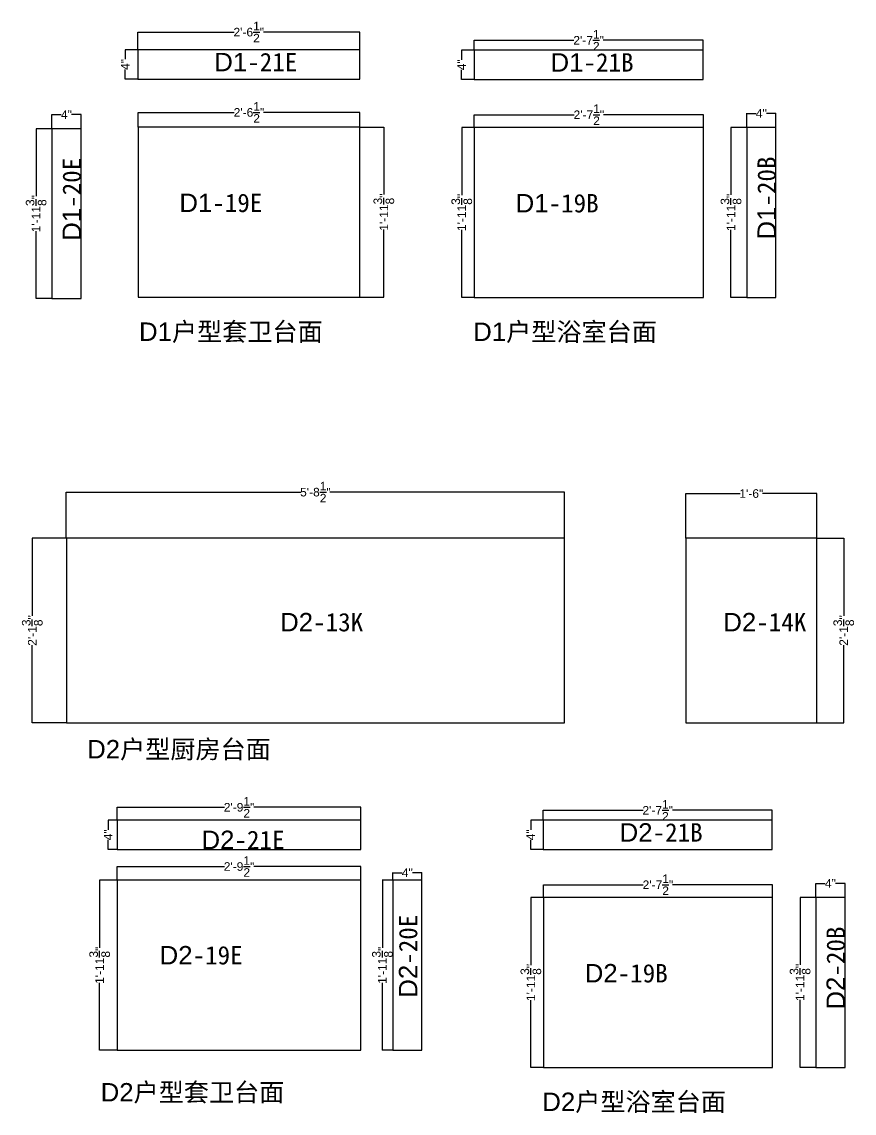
# Model space of a CAD drawing. Header units: inches. Extents: x -997106 to 39633, y -30199 to 1961.
# Drawn here: x 22019 to 24926, y -26102 to -22288 of the extents above; entities that cross this region are included whole.
import ezdxf

# ---------------------------------------------------------------- set-up
doc = ezdxf.new("R2010")
doc.units = ezdxf.units.IN
doc.header["$MEASUREMENT"] = 0
doc.layers.get('Defpoints').update_dxf_attribs({"color": 3})
doc.layers.add('编号', color=10, linetype='Continuous', plot=False)
doc.styles.get("Standard").update_dxf_attribs({"font": 'arial.ttf'})
doc.dimstyles.get("Standard").update_dxf_attribs({"dimtxt": 30, "dimasz": 1, "dimexe": 0.18, "dimexo": 0.0625, "dimgap": 0.09, "dimtad": 0, "dimtoh": 1, "dimdec": 4, "dimlfac": 0.03937, "dimzin": 0, "dimdsep": 46, "dimlunit": 4, "dimtxsty": 'Standard', "dimblk": 'ARCHTICK', "dimcen": 1, "dimadec": 0, "dimazin": 0, "dimtfac": 1, "dimtdec": 4, "dimtix": 1, "dimtofl": 0, "dimtmove": 2, "dimatfit": 3, "dimldrblk": 'ARCHTICK', "dimfxl": 1, "dimtolj": 1, "dimtzin": 0, "dimarcsym": 0})

# ---------------------------------------------------------------- blocks, each defined once
blk = doc.blocks.new('_ArchTick')
at = {"color": 0, "linetype": 'ByBlock', "const_width": 0.15}
blk.add_lwpolyline([(-0.5, -0.5), (0.5, 0.5)], dxfattribs=at)
blk = doc.blocks.new('*D456')
at = {"color": 0, "lineweight": -2, "transparency": 16777216}
for p, q in [((22174.5, -24092.4), (22174.5, -23931.2)), ((22174.5, -23931.4), (22993.6, -23931.4)), ((23914.5, -23931.4), (23095.4, -23931.4)), ((23914.5, -24092.4), (23914.5, -23931.2))]:
    blk.add_line(p, q, dxfattribs=at)
at = {"layer": 'Defpoints', "color": 0, "transparency": 16777216}
for p in [(23914.5, -23931.4), (22174.5, -24092.5), (23914.5, -24092.5)]:
    blk.add_point(p, dxfattribs=at)
at = {"color": 0, "lineweight": -2, "transparency": 16777216, "rotation": 180}
blk.add_blockref('_ArchTick', (22174.5, -23931.4), dxfattribs=at)
at = {"color": 0, "lineweight": -2, "transparency": 16777216}
blk.add_blockref('_ArchTick', (23914.5, -23931.4), dxfattribs=at)
at = {"color": 0, "transparency": 16777216, "insert": (23044.5, -23931.4), "char_height": 30, "attachment_point": 5}
blk.add_mtext('\\A1;5\'-8{\\H1x;\\S1/2;}"', dxfattribs=at)
blk = doc.blocks.new('*D457')
at = {"color": 0, "lineweight": -2, "transparency": 16777216}
for p, q in [((22174.5, -24092.5), (22055.4, -24092.5)), ((22055.5, -24092.5), (22055.5, -24363.9)), ((22055.5, -24737.5), (22055.5, -24466.1)), ((22174.5, -24737.5), (22055.4, -24737.5))]:
    blk.add_line(p, q, dxfattribs=at)
at = {"layer": 'Defpoints', "color": 0, "transparency": 16777216}
for p in [(22174.5, -24092.5), (22055.5, -24737.5), (22174.5, -24737.5)]:
    blk.add_point(p, dxfattribs=at)
at = {"color": 0, "lineweight": -2, "transparency": 16777216}
for p, rotation in [((22055.5, -24092.5), 90), ((22055.5, -24737.5), 270)]:
    blk.add_blockref('_ArchTick', p, dxfattribs=dict(at, rotation=rotation))
at = {"color": 0, "transparency": 16777216, "insert": (22055.5, -24415), "char_height": 30, "attachment_point": 5, "rotation": 90}
blk.add_mtext('\\A1;2\'-1{\\H1x;\\S3/8;}"', dxfattribs=at)
blk = doc.blocks.new('*D458')
at = {"color": 0, "lineweight": -2, "transparency": 16777216}
for p, q in [((24338.7, -24092.4), (24338.7, -23936.2)), ((24338.7, -23936.4), (24528.6, -23936.4)), ((24795.7, -23936.4), (24605.7, -23936.4)), ((24795.7, -24092.4), (24795.7, -23936.2))]:
    blk.add_line(p, q, dxfattribs=at)
at = {"layer": 'Defpoints', "color": 0, "transparency": 16777216}
for p in [(24795.7, -23936.4), (24338.7, -24092.5), (24795.7, -24092.5)]:
    blk.add_point(p, dxfattribs=at)
at = {"color": 0, "lineweight": -2, "transparency": 16777216, "rotation": 180}
blk.add_blockref('_ArchTick', (24338.7, -23936.4), dxfattribs=at)
at = {"color": 0, "lineweight": -2, "transparency": 16777216}
blk.add_blockref('_ArchTick', (24795.7, -23936.4), dxfattribs=at)
at = {"color": 0, "transparency": 16777216, "insert": (24567.2, -23936.4), "char_height": 30, "attachment_point": 5}
blk.add_mtext('\\A1;1\'-6"', dxfattribs=at)
blk = doc.blocks.new('*D459')
at = {"color": 0, "lineweight": -2, "transparency": 16777216}
for p, q in [((24795.7, -24092.5), (24890.1, -24092.5)), ((24889.9, -24092.5), (24889.9, -24363.9)), ((24889.9, -24737.5), (24889.9, -24466.1)), ((24795.7, -24737.5), (24890.1, -24737.5))]:
    blk.add_line(p, q, dxfattribs=at)
at = {"layer": 'Defpoints', "color": 0, "transparency": 16777216}
for p in [(24795.7, -24092.5), (24795.7, -24737.5), (24889.9, -24737.5)]:
    blk.add_point(p, dxfattribs=at)
at = {"color": 0, "lineweight": -2, "transparency": 16777216}
for p, rotation in [((24889.9, -24092.5), 90), ((24889.9, -24737.5), 270)]:
    blk.add_blockref('_ArchTick', p, dxfattribs=dict(at, rotation=rotation))
at = {"color": 0, "transparency": 16777216, "insert": (24889.9, -24415), "char_height": 30, "attachment_point": 5, "rotation": 90}
blk.add_mtext('\\A1;2\'-1{\\H1x;\\S3/8;}"', dxfattribs=at)
blk = doc.blocks.new('*D568')
at = {"color": 0, "lineweight": -2, "transparency": 16777216}
for p, q in [((22352.2, -25288.1), (22290.6, -25288.1)), ((22290.8, -25288.1), (22290.8, -25524)), ((22290.8, -25882.1), (22290.8, -25646.2)), ((22352.2, -25882.1), (22290.6, -25882.1))]:
    blk.add_line(p, q, dxfattribs=at)
at = {"layer": 'Defpoints', "color": 0, "transparency": 16777216}
for p in [(22352.3, -25288.1), (22290.8, -25882.1), (22352.3, -25882.1)]:
    blk.add_point(p, dxfattribs=at)
at = {"color": 0, "lineweight": -2, "transparency": 16777216}
for p, rotation in [((22290.8, -25288.1), 90), ((22290.8, -25882.1), 270)]:
    blk.add_blockref('_ArchTick', p, dxfattribs=dict(at, rotation=rotation))
at = {"color": 0, "transparency": 16777216, "insert": (22290.8, -25585.1), "char_height": 30, "attachment_point": 5, "rotation": 90}
blk.add_mtext('\\A1;1\'-11{\\H1x;\\S3/8;}"', dxfattribs=at)
blk = doc.blocks.new('*D569')
at = {"color": 0, "lineweight": -2, "transparency": 16777216}
for p, q in [((22352.3, -25288), (22352.3, -25239.6)), ((22352.3, -25239.8), (22726.6, -25239.8)), ((23203.3, -25239.8), (22828.9, -25239.8)), ((23203.3, -25288), (23203.3, -25239.6))]:
    blk.add_line(p, q, dxfattribs=at)
at = {"layer": 'Defpoints', "color": 0, "transparency": 16777216}
for p in [(23203.3, -25239.8), (22352.3, -25288.1), (23203.3, -25288.1)]:
    blk.add_point(p, dxfattribs=at)
at = {"color": 0, "lineweight": -2, "transparency": 16777216, "rotation": 180}
blk.add_blockref('_ArchTick', (22352.3, -25239.8), dxfattribs=at)
at = {"color": 0, "lineweight": -2, "transparency": 16777216}
blk.add_blockref('_ArchTick', (23203.3, -25239.8), dxfattribs=at)
at = {"color": 0, "transparency": 16777216, "insert": (22777.8, -25239.8), "char_height": 30, "attachment_point": 5}
blk.add_mtext('\\A1;2\'-9{\\H1x;\\S1/2;}"', dxfattribs=at)
blk = doc.blocks.new('*D570')
at = {"color": 0, "lineweight": -2, "transparency": 16777216}
for p, q in [((23314.5, -25288), (23314.5, -25261.3)), ((23314.5, -25261.5), (23347.6, -25261.5)), ((23416.5, -25261.5), (23383.5, -25261.5)), ((23416.5, -25288), (23416.5, -25261.3))]:
    blk.add_line(p, q, dxfattribs=at)
at = {"layer": 'Defpoints', "color": 0, "transparency": 16777216}
for p in [(23416.5, -25261.5), (23314.5, -25288.1), (23416.5, -25288.1)]:
    blk.add_point(p, dxfattribs=at)
at = {"color": 0, "lineweight": -2, "transparency": 16777216, "rotation": 180}
blk.add_blockref('_ArchTick', (23314.5, -25261.5), dxfattribs=at)
at = {"color": 0, "lineweight": -2, "transparency": 16777216}
blk.add_blockref('_ArchTick', (23416.5, -25261.5), dxfattribs=at)
at = {"color": 0, "transparency": 16777216, "insert": (23365.5, -25261.5), "char_height": 30, "attachment_point": 5}
blk.add_mtext('\\A1;4"', dxfattribs=at)
blk = doc.blocks.new('*D571')
at = {"color": 0, "lineweight": -2, "transparency": 16777216}
for p, q in [((23314.5, -25288.1), (23278.2, -25288.1)), ((23278.4, -25288.1), (23278.4, -25524)), ((23278.4, -25882.1), (23278.4, -25646.2)), ((23314.5, -25882.1), (23278.2, -25882.1))]:
    blk.add_line(p, q, dxfattribs=at)
at = {"layer": 'Defpoints', "color": 0, "transparency": 16777216}
for p in [(23314.5, -25288.1), (23278.4, -25882.1), (23314.5, -25882.1)]:
    blk.add_point(p, dxfattribs=at)
at = {"color": 0, "lineweight": -2, "transparency": 16777216}
for p, rotation in [((23278.4, -25288.1), 90), ((23278.4, -25882.1), 270)]:
    blk.add_blockref('_ArchTick', p, dxfattribs=dict(at, rotation=rotation))
at = {"color": 0, "transparency": 16777216, "insert": (23278.4, -25585.1), "char_height": 30, "attachment_point": 5, "rotation": 90}
blk.add_mtext('\\A1;1\'-11{\\H1x;\\S3/8;}"', dxfattribs=at)
blk = doc.blocks.new('*D572')
at = {"color": 0, "lineweight": -2, "transparency": 16777216}
for p, q in [((22352.2, -25078.2), (22320.5, -25078.2)), ((22320.7, -25078.2), (22320.7, -25111.3)), ((22320.7, -25180.2), (22320.7, -25147.1)), ((22352.2, -25180.2), (22320.5, -25180.2))]:
    blk.add_line(p, q, dxfattribs=at)
at = {"layer": 'Defpoints', "color": 0, "transparency": 16777216}
for p in [(22352.3, -25078.2), (22320.7, -25180.2), (22352.3, -25180.2)]:
    blk.add_point(p, dxfattribs=at)
at = {"color": 0, "lineweight": -2, "transparency": 16777216}
for p, rotation in [((22320.7, -25078.2), 90), ((22320.7, -25180.2), 270)]:
    blk.add_blockref('_ArchTick', p, dxfattribs=dict(at, rotation=rotation))
at = {"color": 0, "transparency": 16777216, "insert": (22320.7, -25129.2), "char_height": 30, "attachment_point": 5, "rotation": 90}
blk.add_mtext('\\A1;4"', dxfattribs=at)
blk = doc.blocks.new('*D573')
at = {"color": 0, "lineweight": -2, "transparency": 16777216}
for p, q in [((22352.3, -25078.2), (22352.3, -25032.7)), ((22352.3, -25032.8), (22726.6, -25032.8)), ((23203.3, -25032.8), (22828.9, -25032.8)), ((23203.3, -25078.2), (23203.3, -25032.7))]:
    blk.add_line(p, q, dxfattribs=at)
at = {"layer": 'Defpoints', "color": 0, "transparency": 16777216}
for p in [(23203.3, -25032.8), (22352.3, -25078.2), (23203.3, -25078.2)]:
    blk.add_point(p, dxfattribs=at)
at = {"color": 0, "lineweight": -2, "transparency": 16777216, "rotation": 180}
blk.add_blockref('_ArchTick', (22352.3, -25032.8), dxfattribs=at)
at = {"color": 0, "lineweight": -2, "transparency": 16777216}
blk.add_blockref('_ArchTick', (23203.3, -25032.8), dxfattribs=at)
at = {"color": 0, "transparency": 16777216, "insert": (22777.8, -25032.8), "char_height": 30, "attachment_point": 5}
blk.add_mtext('\\A1;2\'-9{\\H1x;\\S1/2;}"', dxfattribs=at)
blk = doc.blocks.new('*D634')
at = {"color": 0, "lineweight": -2, "transparency": 16777216}
for p, q in [((22424.9, -22655.7), (22424.9, -22604.1)), ((22424.9, -22604.3), (22761.3, -22604.3)), ((23199.9, -22604.3), (22863.6, -22604.3)), ((23199.9, -22655.7), (23199.9, -22604.1))]:
    blk.add_line(p, q, dxfattribs=at)
at = {"layer": 'Defpoints', "color": 0, "transparency": 16777216}
for p in [(23199.9, -22604.3), (22424.9, -22655.8), (23199.9, -22655.8)]:
    blk.add_point(p, dxfattribs=at)
at = {"color": 0, "lineweight": -2, "transparency": 16777216, "rotation": 180}
blk.add_blockref('_ArchTick', (22424.9, -22604.3), dxfattribs=at)
at = {"color": 0, "lineweight": -2, "transparency": 16777216}
blk.add_blockref('_ArchTick', (23199.9, -22604.3), dxfattribs=at)
at = {"color": 0, "transparency": 16777216, "insert": (22812.4, -22604.3), "char_height": 30, "attachment_point": 5}
blk.add_mtext('\\A1;2\'-6{\\H1x;\\S1/2;}"', dxfattribs=at)
blk = doc.blocks.new('*D635')
at = {"color": 0, "lineweight": -2, "transparency": 16777216}
for p, q in [((23200, -22655.8), (23283.7, -22655.8)), ((23283.5, -22655.8), (23283.5, -22891.7)), ((23283.5, -23249.8), (23283.5, -23013.9)), ((23200, -23249.8), (23283.7, -23249.8))]:
    blk.add_line(p, q, dxfattribs=at)
at = {"layer": 'Defpoints', "color": 0, "transparency": 16777216}
for p in [(23199.9, -22655.8), (23199.9, -23249.8), (23283.5, -23249.8)]:
    blk.add_point(p, dxfattribs=at)
at = {"color": 0, "lineweight": -2, "transparency": 16777216}
for p, rotation in [((23283.5, -22655.8), 90), ((23283.5, -23249.8), 270)]:
    blk.add_blockref('_ArchTick', p, dxfattribs=dict(at, rotation=rotation))
at = {"color": 0, "transparency": 16777216, "insert": (23283.5, -22952.8), "char_height": 30, "attachment_point": 5, "rotation": 90}
blk.add_mtext('\\A1;1\'-11{\\H1x;\\S3/8;}"', dxfattribs=at)
blk = doc.blocks.new('*D636')
at = {"color": 0, "lineweight": -2, "transparency": 16777216}
for p, q in [((22123.7, -22661.2), (22068.7, -22661.2)), ((22068.8, -22661.2), (22068.8, -22897.1)), ((22068.8, -23255.2), (22068.8, -23019.3)), ((22123.7, -23255.2), (22068.7, -23255.2))]:
    blk.add_line(p, q, dxfattribs=at)
at = {"layer": 'Defpoints', "color": 0, "transparency": 16777216}
for p in [(22123.8, -22661.2), (22068.8, -23255.2), (22123.8, -23255.2)]:
    blk.add_point(p, dxfattribs=at)
at = {"color": 0, "lineweight": -2, "transparency": 16777216}
for p, rotation in [((22068.8, -22661.2), 90), ((22068.8, -23255.2), 270)]:
    blk.add_blockref('_ArchTick', p, dxfattribs=dict(at, rotation=rotation))
at = {"color": 0, "transparency": 16777216, "insert": (22068.8, -22958.2), "char_height": 30, "attachment_point": 5, "rotation": 90}
blk.add_mtext('\\A1;1\'-11{\\H1x;\\S3/8;}"', dxfattribs=at)
blk = doc.blocks.new('*D637')
at = {"color": 0, "lineweight": -2, "transparency": 16777216}
for p, q in [((22123.8, -22661.1), (22123.8, -22611.9)), ((22123.8, -22612.1), (22156.9, -22612.1)), ((22225.8, -22612.1), (22192.7, -22612.1)), ((22225.8, -22661.1), (22225.8, -22611.9))]:
    blk.add_line(p, q, dxfattribs=at)
at = {"layer": 'Defpoints', "color": 0, "transparency": 16777216}
for p in [(22225.8, -22612.1), (22123.8, -22661.2), (22225.8, -22661.2)]:
    blk.add_point(p, dxfattribs=at)
at = {"color": 0, "lineweight": -2, "transparency": 16777216, "rotation": 180}
blk.add_blockref('_ArchTick', (22123.8, -22612.1), dxfattribs=at)
at = {"color": 0, "lineweight": -2, "transparency": 16777216}
blk.add_blockref('_ArchTick', (22225.8, -22612.1), dxfattribs=at)
at = {"color": 0, "transparency": 16777216, "insert": (22174.8, -22612.1), "char_height": 30, "attachment_point": 5}
blk.add_mtext('\\A1;4"', dxfattribs=at)
blk = doc.blocks.new('*D638')
at = {"color": 0, "lineweight": -2, "transparency": 16777216}
for p, q in [((22424.2, -22385.7), (22380.1, -22385.7)), ((22380.3, -22385.7), (22380.3, -22418.7)), ((22380.3, -22487.7), (22380.3, -22454.6)), ((22424.2, -22487.7), (22380.1, -22487.7))]:
    blk.add_line(p, q, dxfattribs=at)
at = {"layer": 'Defpoints', "color": 0, "transparency": 16777216}
for p in [(22424.2, -22385.7), (22380.3, -22487.7), (22424.2, -22487.7)]:
    blk.add_point(p, dxfattribs=at)
at = {"color": 0, "lineweight": -2, "transparency": 16777216}
for p, rotation in [((22380.3, -22385.7), 90), ((22380.3, -22487.7), 270)]:
    blk.add_blockref('_ArchTick', p, dxfattribs=dict(at, rotation=rotation))
at = {"color": 0, "transparency": 16777216, "insert": (22380.3, -22436.7), "char_height": 30, "attachment_point": 5, "rotation": 90}
blk.add_mtext('\\A1;4"', dxfattribs=at)
blk = doc.blocks.new('*D639')
at = {"color": 0, "lineweight": -2, "transparency": 16777216}
for p, q in [((22424.2, -22385.6), (22424.2, -22323.6)), ((22424.2, -22323.7), (22760.6, -22323.7)), ((23199.2, -22323.7), (22862.9, -22323.7)), ((23199.2, -22385.6), (23199.2, -22323.6))]:
    blk.add_line(p, q, dxfattribs=at)
at = {"layer": 'Defpoints', "color": 0, "transparency": 16777216}
for p in [(23199.2, -22323.7), (22424.2, -22385.7), (23199.2, -22385.7)]:
    blk.add_point(p, dxfattribs=at)
at = {"color": 0, "lineweight": -2, "transparency": 16777216, "rotation": 180}
blk.add_blockref('_ArchTick', (22424.2, -22323.7), dxfattribs=at)
at = {"color": 0, "lineweight": -2, "transparency": 16777216}
blk.add_blockref('_ArchTick', (23199.2, -22323.7), dxfattribs=at)
at = {"color": 0, "transparency": 16777216, "insert": (22811.7, -22323.7), "char_height": 30, "attachment_point": 5}
blk.add_mtext('\\A1;2\'-6{\\H1x;\\S1/2;}"', dxfattribs=at)
blk = doc.blocks.new('*D1346')
at = {"color": 0, "lineweight": -2, "transparency": 16777216}
for p, q in [((24551, -22656.8), (24495.9, -22656.8)), ((24496.1, -22656.8), (24496.1, -22892.7)), ((24496.1, -23250.8), (24496.1, -23014.9)), ((24551, -23250.8), (24495.9, -23250.8))]:
    blk.add_line(p, q, dxfattribs=at)
at = {"layer": 'Defpoints', "color": 0, "transparency": 16777216}
for p in [(24551.1, -22656.8), (24496.1, -23250.8), (24551.1, -23250.8)]:
    blk.add_point(p, dxfattribs=at)
at = {"color": 0, "lineweight": -2, "transparency": 16777216}
for p, rotation in [((24496.1, -22656.8), 90), ((24496.1, -23250.8), 270)]:
    blk.add_blockref('_ArchTick', p, dxfattribs=dict(at, rotation=rotation))
at = {"color": 0, "transparency": 16777216, "insert": (24496.1, -22953.8), "char_height": 30, "attachment_point": 5, "rotation": 90}
blk.add_mtext('\\A1;1\'-11{\\H1x;\\S3/8;}"', dxfattribs=at)
blk = doc.blocks.new('*D1347')
at = {"color": 0, "lineweight": -2, "transparency": 16777216}
for p, q in [((24551.1, -22656.8), (24551.1, -22607.5)), ((24551.1, -22607.7), (24584.1, -22607.7)), ((24653.1, -22607.7), (24620, -22607.7)), ((24653.1, -22656.8), (24653.1, -22607.5))]:
    blk.add_line(p, q, dxfattribs=at)
at = {"layer": 'Defpoints', "color": 0, "transparency": 16777216}
for p in [(24653.1, -22607.7), (24551.1, -22656.8), (24653.1, -22656.8)]:
    blk.add_point(p, dxfattribs=at)
at = {"color": 0, "lineweight": -2, "transparency": 16777216, "rotation": 180}
blk.add_blockref('_ArchTick', (24551.1, -22607.7), dxfattribs=at)
at = {"color": 0, "lineweight": -2, "transparency": 16777216}
blk.add_blockref('_ArchTick', (24653.1, -22607.7), dxfattribs=at)
at = {"color": 0, "transparency": 16777216, "insert": (24602.1, -22607.7), "char_height": 30, "attachment_point": 5}
blk.add_mtext('\\A1;4"', dxfattribs=at)
blk = doc.blocks.new('*D1348')
at = {"color": 0, "lineweight": -2, "transparency": 16777216}
for p, q in [((23599.6, -22657), (23599.6, -22612.3)), ((23599.6, -22612.5), (23948.4, -22612.5)), ((24399.6, -22612.5), (24050.7, -22612.5)), ((24399.6, -22657), (24399.6, -22612.3))]:
    blk.add_line(p, q, dxfattribs=at)
at = {"layer": 'Defpoints', "color": 0, "transparency": 16777216}
for p in [(24399.6, -22612.5), (23599.6, -22657.1), (24399.6, -22657.1)]:
    blk.add_point(p, dxfattribs=at)
at = {"color": 0, "lineweight": -2, "transparency": 16777216, "rotation": 180}
blk.add_blockref('_ArchTick', (23599.6, -22612.5), dxfattribs=at)
at = {"color": 0, "lineweight": -2, "transparency": 16777216}
blk.add_blockref('_ArchTick', (24399.6, -22612.5), dxfattribs=at)
at = {"color": 0, "transparency": 16777216, "insert": (23999.6, -22612.5), "char_height": 30, "attachment_point": 5}
blk.add_mtext('\\A1;2\'-7{\\H1x;\\S1/2;}"', dxfattribs=at)
blk = doc.blocks.new('*D1349')
at = {"color": 0, "lineweight": -2, "transparency": 16777216}
for p, q in [((23599.5, -22657.1), (23555.6, -22657.1)), ((23555.7, -22657.1), (23555.7, -22893)), ((23555.7, -23251.1), (23555.7, -23015.2)), ((23599.5, -23251.1), (23555.6, -23251.1))]:
    blk.add_line(p, q, dxfattribs=at)
at = {"layer": 'Defpoints', "color": 0, "transparency": 16777216}
for p in [(23599.6, -22657.1), (23555.7, -23251.1), (23599.6, -23251.1)]:
    blk.add_point(p, dxfattribs=at)
at = {"color": 0, "lineweight": -2, "transparency": 16777216}
for p, rotation in [((23555.7, -22657.1), 90), ((23555.7, -23251.1), 270)]:
    blk.add_blockref('_ArchTick', p, dxfattribs=dict(at, rotation=rotation))
at = {"color": 0, "transparency": 16777216, "insert": (23555.7, -22954.1), "char_height": 30, "attachment_point": 5, "rotation": 90}
blk.add_mtext('\\A1;1\'-11{\\H1x;\\S3/8;}"', dxfattribs=at)
blk = doc.blocks.new('*D1350')
at = {"color": 0, "lineweight": -2, "transparency": 16777216}
for p, q in [((23598.8, -22386.9), (23555.1, -22386.9)), ((23555.3, -22386.9), (23555.3, -22420)), ((23555.3, -22488.9), (23555.3, -22455.9)), ((23598.8, -22488.9), (23555.1, -22488.9))]:
    blk.add_line(p, q, dxfattribs=at)
at = {"layer": 'Defpoints', "color": 0, "transparency": 16777216}
for p in [(23598.8, -22386.9), (23555.3, -22488.9), (23598.8, -22488.9)]:
    blk.add_point(p, dxfattribs=at)
at = {"color": 0, "lineweight": -2, "transparency": 16777216}
for p, rotation in [((23555.3, -22386.9), 90), ((23555.3, -22488.9), 270)]:
    blk.add_blockref('_ArchTick', p, dxfattribs=dict(at, rotation=rotation))
at = {"color": 0, "transparency": 16777216, "insert": (23555.3, -22437.9), "char_height": 30, "attachment_point": 5, "rotation": 90}
blk.add_mtext('\\A1;4"', dxfattribs=at)
blk = doc.blocks.new('*D1351')
at = {"color": 0, "lineweight": -2, "transparency": 16777216}
for p, q in [((23598.8, -22386.9), (23598.8, -22352.1)), ((23598.8, -22352.3), (23947.7, -22352.3)), ((24398.8, -22352.3), (24050, -22352.3)), ((24398.8, -22386.9), (24398.8, -22352.1))]:
    blk.add_line(p, q, dxfattribs=at)
at = {"layer": 'Defpoints', "color": 0, "transparency": 16777216}
for p in [(23598.8, -22386.9), (24398.8, -22352.3), (24398.8, -22386.9)]:
    blk.add_point(p, dxfattribs=at)
at = {"color": 0, "lineweight": -2, "transparency": 16777216, "rotation": 180}
blk.add_blockref('_ArchTick', (23598.8, -22352.3), dxfattribs=at)
at = {"color": 0, "lineweight": -2, "transparency": 16777216}
blk.add_blockref('_ArchTick', (24398.8, -22352.3), dxfattribs=at)
at = {"color": 0, "transparency": 16777216, "insert": (23998.8, -22352.3), "char_height": 30, "attachment_point": 5}
blk.add_mtext('\\A1;2\'-7{\\H1x;\\S1/2;}"', dxfattribs=at)
blk = doc.blocks.new('*D1406')
at = {"color": 0, "lineweight": -2, "transparency": 16777216}
for p, q in [((24792.3, -25348), (24737.3, -25348)), ((24737.5, -25348), (24737.5, -25583.9)), ((24737.5, -25942), (24737.5, -25706.1)), ((24792.3, -25942), (24737.3, -25942))]:
    blk.add_line(p, q, dxfattribs=at)
at = {"layer": 'Defpoints', "color": 0, "transparency": 16777216}
for p in [(24792.4, -25348), (24737.5, -25942), (24792.4, -25942)]:
    blk.add_point(p, dxfattribs=at)
at = {"color": 0, "lineweight": -2, "transparency": 16777216}
for p, rotation in [((24737.5, -25348), 90), ((24737.5, -25942), 270)]:
    blk.add_blockref('_ArchTick', p, dxfattribs=dict(at, rotation=rotation))
at = {"color": 0, "transparency": 16777216, "insert": (24737.5, -25645), "char_height": 30, "attachment_point": 5, "rotation": 90}
blk.add_mtext('\\A1;1\'-11{\\H1x;\\S3/8;}"', dxfattribs=at)
blk = doc.blocks.new('*D1407')
at = {"color": 0, "lineweight": -2, "transparency": 16777216}
for p, q in [((24792.4, -25348), (24792.4, -25298.8)), ((24792.4, -25298.9), (24825.5, -25298.9)), ((24894.4, -25298.9), (24861.3, -25298.9)), ((24894.4, -25348), (24894.4, -25298.8))]:
    blk.add_line(p, q, dxfattribs=at)
at = {"layer": 'Defpoints', "color": 0, "transparency": 16777216}
for p in [(24894.4, -25298.9), (24792.4, -25348), (24894.4, -25348)]:
    blk.add_point(p, dxfattribs=at)
at = {"color": 0, "lineweight": -2, "transparency": 16777216, "rotation": 180}
blk.add_blockref('_ArchTick', (24792.4, -25298.9), dxfattribs=at)
at = {"color": 0, "lineweight": -2, "transparency": 16777216}
blk.add_blockref('_ArchTick', (24894.4, -25298.9), dxfattribs=at)
at = {"color": 0, "transparency": 16777216, "insert": (24843.4, -25298.9), "char_height": 30, "attachment_point": 5}
blk.add_mtext('\\A1;4"', dxfattribs=at)
blk = doc.blocks.new('*D1408')
at = {"color": 0, "lineweight": -2, "transparency": 16777216}
for p, q in [((23840.9, -25348.2), (23840.9, -25303.5)), ((23840.9, -25303.7), (24189.7, -25303.7)), ((24640.9, -25303.7), (24292.1, -25303.7)), ((24640.9, -25348.2), (24640.9, -25303.5))]:
    blk.add_line(p, q, dxfattribs=at)
at = {"layer": 'Defpoints', "color": 0, "transparency": 16777216}
for p in [(24640.9, -25303.7), (23840.9, -25348.3), (24640.9, -25348.3)]:
    blk.add_point(p, dxfattribs=at)
at = {"color": 0, "lineweight": -2, "transparency": 16777216, "rotation": 180}
blk.add_blockref('_ArchTick', (23840.9, -25303.7), dxfattribs=at)
at = {"color": 0, "lineweight": -2, "transparency": 16777216}
blk.add_blockref('_ArchTick', (24640.9, -25303.7), dxfattribs=at)
at = {"color": 0, "transparency": 16777216, "insert": (24240.9, -25303.7), "char_height": 30, "attachment_point": 5}
blk.add_mtext('\\A1;2\'-7{\\H1x;\\S1/2;}"', dxfattribs=at)
blk = doc.blocks.new('*D1409')
at = {"color": 0, "lineweight": -2, "transparency": 16777216}
for p, q in [((23840.8, -25348.3), (23796.9, -25348.3)), ((23797.1, -25348.3), (23797.1, -25584.2)), ((23797.1, -25942.3), (23797.1, -25706.4)), ((23840.8, -25942.3), (23796.9, -25942.3))]:
    blk.add_line(p, q, dxfattribs=at)
at = {"layer": 'Defpoints', "color": 0, "transparency": 16777216}
for p in [(23840.9, -25348.3), (23797.1, -25942.3), (23840.9, -25942.3)]:
    blk.add_point(p, dxfattribs=at)
at = {"color": 0, "lineweight": -2, "transparency": 16777216}
for p, rotation in [((23797.1, -25348.3), 90), ((23797.1, -25942.3), 270)]:
    blk.add_blockref('_ArchTick', p, dxfattribs=dict(at, rotation=rotation))
at = {"color": 0, "transparency": 16777216, "insert": (23797.1, -25645.3), "char_height": 30, "attachment_point": 5, "rotation": 90}
blk.add_mtext('\\A1;1\'-11{\\H1x;\\S3/8;}"', dxfattribs=at)
blk = doc.blocks.new('*D1410')
at = {"color": 0, "lineweight": -2, "transparency": 16777216}
for p, q in [((23840.1, -25078.2), (23796.4, -25078.2)), ((23796.6, -25078.2), (23796.6, -25111.2)), ((23796.6, -25180.2), (23796.6, -25147.1)), ((23840.1, -25180.2), (23796.4, -25180.2))]:
    blk.add_line(p, q, dxfattribs=at)
at = {"layer": 'Defpoints', "color": 0, "transparency": 16777216}
for p in [(23840.2, -25078.2), (23796.6, -25180.2), (23840.2, -25180.2)]:
    blk.add_point(p, dxfattribs=at)
at = {"color": 0, "lineweight": -2, "transparency": 16777216}
for p, rotation in [((23796.6, -25078.2), 90), ((23796.6, -25180.2), 270)]:
    blk.add_blockref('_ArchTick', p, dxfattribs=dict(at, rotation=rotation))
at = {"color": 0, "transparency": 16777216, "insert": (23796.6, -25129.2), "char_height": 30, "attachment_point": 5, "rotation": 90}
blk.add_mtext('\\A1;4"', dxfattribs=at)
blk = doc.blocks.new('*D1411')
at = {"color": 0, "lineweight": -2, "transparency": 16777216}
for p, q in [((23840.2, -25078.1), (23840.2, -25043.3)), ((23840.2, -25043.5), (24189, -25043.5)), ((24640.2, -25043.5), (24291.3, -25043.5)), ((24640.2, -25078.1), (24640.2, -25043.3))]:
    blk.add_line(p, q, dxfattribs=at)
at = {"layer": 'Defpoints', "color": 0, "transparency": 16777216}
for p in [(24640.2, -25043.5), (23840.2, -25078.2), (24640.2, -25078.2)]:
    blk.add_point(p, dxfattribs=at)
at = {"color": 0, "lineweight": -2, "transparency": 16777216, "rotation": 180}
blk.add_blockref('_ArchTick', (23840.2, -25043.5), dxfattribs=at)
at = {"color": 0, "lineweight": -2, "transparency": 16777216}
blk.add_blockref('_ArchTick', (24640.2, -25043.5), dxfattribs=at)
at = {"color": 0, "transparency": 16777216, "insert": (24240.2, -25043.5), "char_height": 30, "attachment_point": 5}
blk.add_mtext('\\A1;2\'-7{\\H1x;\\S1/2;}"', dxfattribs=at)

msp = doc.modelspace()

# ---------------------------------------------------------------- linework, layer by layer
for points in [[(22424.21645, -22487.65662), (23199.21645, -22487.65662), (23199.21645, -22385.65662), (22424.21645, -22385.65662)], [(23598.82953, -22488.93588), (24398.82953, -22488.93588), (24398.82953, -22386.93588), (23598.82953, -22386.93588)], [(22424.94974, -23249.78899), (23199.94974, -23249.78899), (23199.94974, -22655.78899), (22424.94974, -22655.78899)], [(22123.79208, -23255.20047), (22225.79208, -23255.20047), (22225.79208, -22661.20047), (22123.79208, -22661.20047)], [(23599.56282, -23251.06826), (24399.56282, -23251.06826), (24399.56282, -22657.06826), (23599.56282, -22657.06826)], [(24551.06871, -23250.82176), (24653.06871, -23250.82176), (24653.06871, -22656.82176), (24551.06871, -22656.82176)], [(22174.54354, -24737.47319), (23914.54354, -24737.47319), (23914.54354, -24092.47319), (22174.54354, -24092.47319)], [(24338.65769, -24737.47319), (24795.65769, -24737.47319), (24795.65769, -24092.47319), (24338.65769, -24092.47319)], [(22352.29026, -25180.21321), (23203.29026, -25180.21321), (23203.29026, -25078.21321), (22352.29026, -25078.21321)], [(23840.16524, -25180.154), (24640.16524, -25180.154), (24640.16524, -25078.154), (23840.16524, -25078.154)], [(22352.29026, -25882.07774), (23203.29026, -25882.07774), (23203.29026, -25288.07774), (22352.29026, -25288.07774)], [(23314.53392, -25882.07774), (23416.53392, -25882.07774), (23416.53392, -25288.07774), (23314.53392, -25288.07774)], [(23840.89853, -25942.28637), (24640.89853, -25942.28637), (24640.89853, -25348.28637), (23840.89853, -25348.28637)], [(24792.40442, -25942.03988), (24894.40442, -25942.03988), (24894.40442, -25348.03988), (24792.40442, -25348.03988)]]:
    msp.add_lwpolyline(points, close=True)

# ---------------------------------------------------------------- texts
at = {"char_height": 64.3508622, "attachment_point": 1}
for s, insert in [('D1{\\fSimSun|b0|i0|c134|p2;户型套卫台面}', (22428.42922, -23338.50585)), ('D1{\\fSimSun|b0|i0|c134|p2;户型浴室台面}', (23595.75758, -23338.78511)), ('D2{\\fSimSun|b0|i0|c134|p2;户型厨房台面}', (22247.31094, -24797.74193)), ('D2{\\fSimSun|b0|i0|c134|p2;户型套卫台面}', (22294.38991, -25996.6984)), ('D2{\\fSimSun|b0|i0|c134|p2;户型浴室台面}', (23837.09329, -26030.00323))]:
    msp.add_mtext(s, dxfattribs=dict(at, insert=insert))
at = {"layer": '编号', "char_height": 64.3508622, "attachment_point": 1}
for s, insert in [('D1{\\fSimSun|b0|i0|c134|p2;-21E}', (22691.226, -22396.1035)), ('D1{\\fSimSun|b0|i0|c134|p2;-21B}', (23865.83908, -22397.38276)), ('D1{\\fSimSun|b0|i0|c134|p2;-19E}', (22569.29395, -22888.17476)), ('D1{\\fSimSun|b0|i0|c134|p2;-19B}', (23743.90703, -22889.45402)), ('D2{\\fSimSun|b0|i0|c134|p2;-13K}', (22921.44675, -24353.64821)), ('D2{\\fSimSun|b0|i0|c134|p2;-14K}', (24469.21477, -24353.64821)), ('D2{\\fSimSun|b0|i0|c134|p2;-21B}', (24107.17479, -25088.60088)), ('D2{\\fSimSun|b0|i0|c134|p2;-21E}', (22646.72858, -25114.59897)), ('D2{\\fSimSun|b0|i0|c134|p2;-19E}', (22500.41131, -25517.68809)), ('D2{\\fSimSun|b0|i0|c134|p2;-19B}', (23985.24274, -25580.67213))]:
    msp.add_mtext(s, dxfattribs=dict(at, insert=insert))
at = {"layer": '编号', "char_height": 64.3508622, "attachment_point": 1, "rotation": 90}
for s, insert in [('D1{\\fSimSun|b0|i0|c134|p2;-20E}', (22161.17785, -23052.8698)), ('D1{\\fSimSun|b0|i0|c134|p2;-20B}', (24588.45447, -23048.49109)), ('D2{\\fSimSun|b0|i0|c134|p2;-20E}', (23336.04195, -25698.28917)), ('D2{\\fSimSun|b0|i0|c134|p2;-20B}', (24829.79018, -25739.70921))]:
    msp.add_mtext(s, dxfattribs=dict(at, insert=insert))

# ---------------------------------------------------------------- dimensions: what is measured, and where the dimension line sits
for base, p1, p2, picture, middle in [((23199.2164509367, -22323.7386305326), (22424.2164509367, -22385.6566184048), (23199.2164509367, -22385.6566184048), '*D639', (22811.7164509367, -22323.7386305326)), ((24398.82953, -22352.30744), (23598.82953, -22386.93588), (24398.82953, -22386.93588), '*D1351', (23998.82953, -22352.30744)), ((23199.9497372519, -22604.2535332185), (22424.9497372519, -22655.7889905513), (23199.9497372519, -22655.7889905513), '*D634', (22812.4497372519, -22604.2535332185)), ((24399.56282, -22612.50143), (23599.56282, -22657.06826), (24399.56282, -22657.06826), '*D1348', (23999.56282, -22612.50143)), ((22225.79208, -22612.09961), (22123.79208, -22661.20047), (22225.79208, -22661.20047), '*D637', (22174.79208, -22612.09961)), ((24653.06871, -22607.7209), (24551.06871, -22656.82176), (24653.06871, -22656.82176), '*D1347', (24602.06871, -22607.7209)), ((23914.54354, -23931.41043), (22174.54354, -24092.47319), (23914.54354, -24092.47319), '*D456', (23044.54354, -23931.41043)), ((24795.65769, -23936.37377), (24338.65769, -24092.47319), (24795.65769, -24092.47319), '*D458', (24567.15769, -23936.37377)), ((23203.29026, -25032.84166), (22352.29026, -25078.21321), (23203.29026, -25078.21321), '*D573', (22777.79026, -25032.84166)), ((24640.16524, -25043.52556), (23840.16524, -25078.154), (24640.16524, -25078.154), '*D1411', (24240.16524, -25043.52556)), ((23203.29026, -25239.81764), (22352.29026, -25288.07774), (23203.29026, -25288.07774), '*D569', (22777.79026, -25239.81764)), ((23416.53392, -25261.52998), (23314.53392, -25288.07774), (23416.53392, -25288.07774), '*D570', (23365.53392, -25261.52998)), ((24640.89853, -25303.71954), (23840.89853, -25348.28637), (24640.89853, -25348.28637), '*D1408', (24240.89853, -25303.71954)), ((24894.40442, -25298.93902), (24792.40442, -25348.03988), (24894.40442, -25348.03988), '*D1407', (24843.40442, -25298.93902))]:
    dim = msp.add_linear_dim(base=base, p1=p1, p2=p2, dimstyle='Standard')
    dim.commit()
    dim.dimension.update_dxf_attribs({"geometry": picture, "text_midpoint": middle})
for base, p1, p2, picture, middle in [((22380.32845, -22487.65662), (22424.21645, -22385.65662), (22424.21645, -22487.65662), '*D638', (22380.32845, -22436.65662)), ((23555.29377, -22488.93588), (23598.82953, -22386.93588), (23598.82953, -22488.93588), '*D1350', (23555.29377, -22437.93588)), ((23283.49737, -23249.78899), (23199.94974, -22655.78899), (23199.94974, -23249.78899), '*D635', (23283.49737, -22952.78899)), ((22068.84639, -23255.20047), (22123.79208, -22661.20047), (22123.79208, -23255.20047), '*D636', (22068.84639, -22958.20047)), ((23555.74321, -23251.06826), (23599.56282, -22657.06826), (23599.56282, -23251.06826), '*D1349', (23555.74321, -22954.06826)), ((24496.12301, -23250.82176), (24551.06871, -22656.82176), (24551.06871, -23250.82176), '*D1346', (24496.12301, -22953.82176)), ((22055.5349460631, -24737.473191931), (22174.5435404519, -24092.473191931), (22174.5435404519, -24737.473191931), '*D457', (22055.5349460631, -24414.973191931)), ((24889.9076705638, -24737.473191931), (24795.6576909391, -24092.473191931), (24795.6576909391, -24737.473191931), '*D459', (24889.9076705638, -24414.973191931)), ((22320.65103, -25180.21321), (22352.29026, -25078.21321), (22352.29026, -25180.21321), '*D572', (22320.65103, -25129.21321)), ((23796.62948, -25180.154), (23840.16524, -25078.154), (23840.16524, -25180.154), '*D1410', (23796.62948, -25129.154)), ((22290.82424, -25882.07774), (22352.29026, -25288.07774), (22352.29026, -25882.07774), '*D568', (22290.82424, -25585.07774)), ((23278.42835, -25882.07774), (23314.53392, -25288.07774), (23314.53392, -25882.07774), '*D571', (23278.42835, -25585.07774)), ((23797.07892, -25942.28637), (23840.89853, -25348.28637), (23840.89853, -25942.28637), '*D1409', (23797.07892, -25645.28637)), ((24737.45872, -25942.03988), (24792.40442, -25348.03988), (24792.40442, -25942.03988), '*D1406', (24737.45872, -25645.03988))]:
    dim = msp.add_linear_dim(base=base, p1=p1, p2=p2, angle=90, dimstyle='Standard')
    dim.commit()
    dim.dimension.update_dxf_attribs({"geometry": picture, "text_midpoint": middle})

doc.saveas('drawing.dxf')
